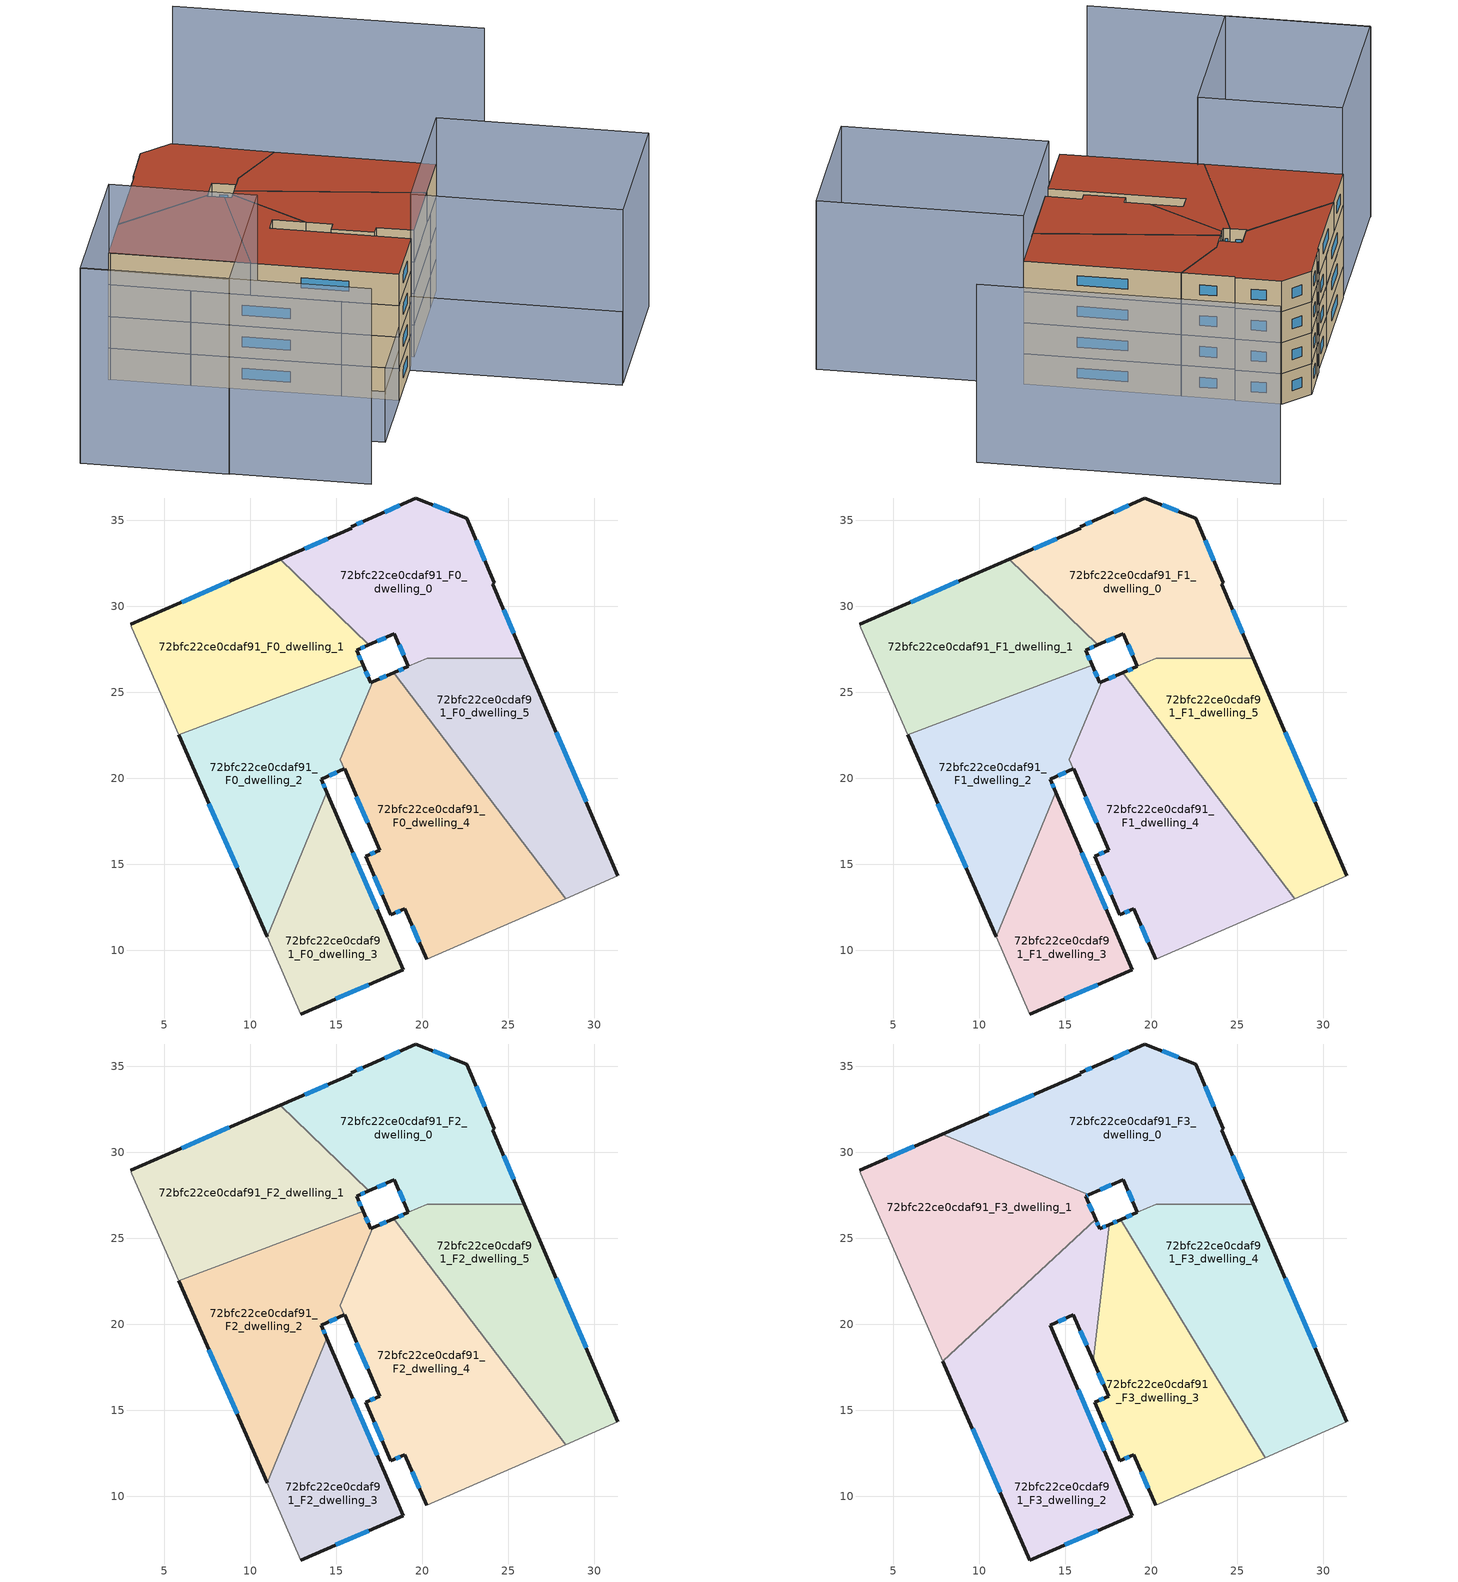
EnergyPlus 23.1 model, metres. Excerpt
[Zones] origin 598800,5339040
72bfc22ce0cdaf91_F0_dwelling_0
 floor ground (EU_floor_Construction): 22.58,35.12 24.17,31.37 24.09,31.28 25.94,26.99 20.28,26.99 19.19,26.51 18.36,28.41 16.88,27.76 11.74,32.74 15.9,34.54 15.85,34.64 16.86,35.07 19.62,36.3 z0
 wall outside (EU_wall_Construction): 16.88,27.76 18.36,28.41 19.19,26.51 / 25.94,26.99 24.09,31.28 24.17,31.37 22.58,35.12 19.62,36.3 16.86,35.07 15.85,34.64 15.9,34.54 11.74,32.74 z0:3
 wall to 72bfc22ce0cdaf91_F0_dwelling_1 (EU_wall_Construction): 11.74,32.74 16.88,27.76 z0:3
 wall to 72bfc22ce0cdaf91_F0_dwelling_5 (EU_wall_Construction): 20.29,26.99 25.94,26.99 / 19.19,26.51 20.28,26.99 z0:3
 window (EU_Window_Construction): 17.38,27.98 17.86,28.19 / 14.48,33.93 13.16,33.36 / 16.52,34.92 16.2,34.78 / 18.68,35.88 17.8,35.49 / 21.57,35.52 20.63,35.9 / 23.63,32.65 23.12,33.85 / 25.31,28.45 24.72,29.82 / 18.64,27.76 18.91,27.16 z1.02:1.98
72bfc22ce0cdaf91_F0_dwelling_1
 floor ground (EU_floor_Construction): 16.88,27.76 16.17,27.46 16.56,26.56 5.83,22.53 3.11,28.76 3.03,28.97 11.74,32.74 z0
 wall outside (EU_wall_Construction): 11.74,32.74 3.03,28.97 / 16.56,26.56 16.17,27.46 16.88,27.76 z0:3
 wall to 72bfc22ce0cdaf91_F0_dwelling_2 (EU_wall_Construction): 5.83,22.53 16.56,26.56 z0:3
 wall adiabatic (EU_wall_Construction): 3.03,28.97 3.11,28.76 5.83,22.53 z0:3
 window (EU_Window_Construction): 8.78,31.46 5.99,30.26 / 16.41,27.56 16.64,27.66 / 16.43,26.87 16.3,27.15 z1.02:1.98
72bfc22ce0cdaf91_F0_dwelling_2
 floor ground (EU_floor_Construction): 16.56,26.56 16.99,25.56 17.11,25.61 15.24,21.09 15.47,20.55 14.11,19.95 14.44,19.18 10.97,10.8 5.83,22.53 z0
 wall outside (EU_wall_Construction): 17.11,25.61 16.99,25.56 16.56,26.56 / 14.44,19.18 14.11,19.95 15.47,20.55 / 5.83,22.53 10.97,10.8 z0:3
 wall to 72bfc22ce0cdaf91_F0_dwelling_3 (EU_wall_Construction): 10.97,10.8 14.44,19.18 z0:3
 wall to 72bfc22ce0cdaf91_F0_dwelling_4 (EU_wall_Construction): 15.24,21.1 17.11,25.61 / 15.47,20.55 15.24,21.09 z0:3
 window (EU_Window_Construction): 14.57,20.16 15.01,20.35 / 14.33,19.45 14.22,19.69 / 7.58,18.54 9.22,14.79 / 16.85,25.9 16.71,26.22 z1.02:1.98
72bfc22ce0cdaf91_F0_dwelling_3
 floor ground (EU_floor_Construction): 14.44,19.18 18.89,8.88 12.94,6.3 10.97,10.8 z0
 wall outside (EU_wall_Construction): 12.94,6.3 18.89,8.88 14.44,19.18 z0:3
 wall adiabatic (EU_wall_Construction): 10.97,10.8 12.94,6.3 z0:3
 window (EU_Window_Construction): 17.38,12.39 15.96,15.68 / 14.96,7.17 16.87,8 z1.02:1.98
72bfc22ce0cdaf91_F0_dwelling_4
 floor ground (EU_floor_Construction): 18.32,26.14 28.33,13 20.25,9.47 18.98,12.43 18.17,12.08 16.7,15.46 17.51,15.81 15.24,21.1 17.11,25.61 z0
 wall outside (EU_wall_Construction): 18.32,26.14 17.11,25.61 / 15.47,20.55 17.51,15.81 16.7,15.46 18.17,12.08 18.98,12.43 20.25,9.47 z0:3
 wall to 72bfc22ce0cdaf91_F0_dwelling_5 (EU_wall_Construction): 28.33,13 18.32,26.14 z0:3
 wall adiabatic (EU_wall_Construction): 20.25,9.47 28.33,13 z0:3
 window (EU_Window_Construction): 17.24,15.69 16.98,15.58 / 17.91,25.96 17.52,25.79 / 19.41,11.42 19.82,10.48 / 18.44,12.2 18.71,12.31 / 17.2,14.31 17.67,13.23 / 16.17,18.94 16.82,17.43 z1.02:1.98
72bfc22ce0cdaf91_F0_dwelling_5
 floor ground (EU_floor_Construction): 25.94,26.99 31.38,14.33 28.33,13 18.32,26.14 20.29,26.99 z0
 wall outside (EU_wall_Construction): 31.38,14.33 25.94,26.99 / 19.18,26.51 18.32,26.14 z0:3
 wall adiabatic (EU_wall_Construction): 28.33,13 31.38,14.33 z0:3
 window (EU_Window_Construction): 29.52,18.64 27.79,22.68 / 18.89,26.38 18.62,26.27 z1.02:1.98
72bfc22ce0cdaf91_F1_dwelling_0
 floor to 72bfc22ce0cdaf91_F0_dwelling_0 (EU_floor_Construction): 22.58,35.12 24.17,31.37 24.09,31.28 25.94,26.99 20.28,26.99 19.19,26.51 18.36,28.41 16.88,27.76 11.74,32.74 15.9,34.54 15.85,34.64 16.86,35.07 19.62,36.3 z3
 wall outside (EU_wall_Construction): 16.88,27.76 18.36,28.41 19.19,26.51 / 25.94,26.99 24.09,31.28 24.17,31.37 22.58,35.12 19.62,36.3 16.86,35.07 15.85,34.64 15.9,34.54 11.74,32.74 z3:6
 wall to 72bfc22ce0cdaf91_F1_dwelling_1 (EU_wall_Construction): 11.74,32.74 16.88,27.76 z3:6
 wall to 72bfc22ce0cdaf91_F1_dwelling_5 (EU_wall_Construction): 20.29,26.99 25.94,26.99 / 19.19,26.51 20.28,26.99 z3:6
 window (EU_Window_Construction): 17.38,27.98 17.86,28.19 / 14.48,33.93 13.16,33.36 / 16.52,34.92 16.2,34.78 / 18.68,35.88 17.8,35.49 / 21.57,35.52 20.63,35.9 / 23.63,32.65 23.12,33.85 / 25.31,28.45 24.72,29.82 / 18.64,27.76 18.91,27.16 z4.02:4.98
72bfc22ce0cdaf91_F1_dwelling_1
 floor to 72bfc22ce0cdaf91_F0_dwelling_1 (EU_floor_Construction): 16.88,27.76 16.17,27.46 16.56,26.56 5.83,22.53 3.11,28.76 3.03,28.97 11.74,32.74 z3
 wall outside (EU_wall_Construction): 11.74,32.74 3.03,28.97 / 16.56,26.56 16.17,27.46 16.88,27.76 z3:6
 wall to 72bfc22ce0cdaf91_F1_dwelling_2 (EU_wall_Construction): 5.83,22.53 16.56,26.56 z3:6
 wall adiabatic (EU_wall_Construction): 3.03,28.97 3.11,28.76 5.83,22.53 z3:6
 window (EU_Window_Construction): 8.78,31.46 5.99,30.26 / 16.41,27.56 16.64,27.66 / 16.43,26.87 16.3,27.15 z4.02:4.98
72bfc22ce0cdaf91_F1_dwelling_2
 floor to 72bfc22ce0cdaf91_F0_dwelling_2 (EU_floor_Construction): 16.56,26.56 16.99,25.56 17.11,25.61 15.24,21.09 15.47,20.55 14.11,19.95 14.44,19.18 10.97,10.8 5.83,22.53 z3
 wall outside (EU_wall_Construction): 17.11,25.61 16.99,25.56 16.56,26.56 / 14.44,19.18 14.11,19.95 15.47,20.55 / 5.83,22.53 10.97,10.8 z3:6
 wall to 72bfc22ce0cdaf91_F1_dwelling_3 (EU_wall_Construction): 10.97,10.8 14.44,19.18 z3:6
 wall to 72bfc22ce0cdaf91_F1_dwelling_4 (EU_wall_Construction): 15.24,21.1 17.11,25.61 / 15.47,20.55 15.24,21.09 z3:6
 window (EU_Window_Construction): 14.57,20.16 15.01,20.35 / 14.33,19.45 14.22,19.69 / 7.58,18.54 9.22,14.79 / 16.85,25.9 16.71,26.22 z4.02:4.98
72bfc22ce0cdaf91_F1_dwelling_3
 floor to 72bfc22ce0cdaf91_F0_dwelling_3 (EU_floor_Construction): 14.44,19.18 18.89,8.88 12.94,6.3 10.97,10.8 z3
 wall outside (EU_wall_Construction): 12.94,6.3 18.89,8.88 14.44,19.18 z3:6
 wall adiabatic (EU_wall_Construction): 10.97,10.8 12.94,6.3 z3:6
 window (EU_Window_Construction): 17.38,12.39 15.96,15.68 / 14.96,7.17 16.87,8 z4.02:4.98
72bfc22ce0cdaf91_F1_dwelling_4
 floor to 72bfc22ce0cdaf91_F0_dwelling_4 (EU_floor_Construction): 18.32,26.14 28.33,13 20.25,9.47 18.98,12.43 18.17,12.08 16.7,15.46 17.51,15.81 15.24,21.1 17.11,25.61 z3
 wall outside (EU_wall_Construction): 18.32,26.14 17.11,25.61 / 15.47,20.55 17.51,15.81 16.7,15.46 18.17,12.08 18.98,12.43 20.25,9.47 z3:6
 wall to 72bfc22ce0cdaf91_F1_dwelling_5 (EU_wall_Construction): 28.33,13 18.32,26.14 z3:6
 wall adiabatic (EU_wall_Construction): 20.25,9.47 28.33,13 z3:6
 window (EU_Window_Construction): 17.24,15.69 16.98,15.58 / 17.91,25.96 17.52,25.79 / 19.41,11.42 19.82,10.48 / 18.44,12.2 18.71,12.31 / 17.2,14.31 17.67,13.23 / 16.17,18.94 16.82,17.43 z4.02:4.98
72bfc22ce0cdaf91_F1_dwelling_5
 floor to 72bfc22ce0cdaf91_F0_dwelling_5 (EU_floor_Construction): 25.94,26.99 31.38,14.33 28.33,13 18.32,26.14 20.29,26.99 z3
 wall outside (EU_wall_Construction): 31.38,14.33 25.94,26.99 / 19.18,26.51 18.32,26.14 z3:6
 wall adiabatic (EU_wall_Construction): 28.33,13 31.38,14.33 z3:6
 window (EU_Window_Construction): 29.52,18.64 27.79,22.68 / 18.89,26.38 18.62,26.27 z4.02:4.98
72bfc22ce0cdaf91_F2_dwelling_0
 floor to 72bfc22ce0cdaf91_F1_dwelling_0 (EU_floor_Construction): 22.58,35.12 24.17,31.37 24.09,31.28 25.94,26.99 20.28,26.99 19.19,26.51 18.36,28.41 16.88,27.76 11.74,32.74 15.9,34.54 15.85,34.64 16.86,35.07 19.62,36.3 z6
 wall outside (EU_wall_Construction): 16.88,27.76 18.36,28.41 19.19,26.51 / 25.94,26.99 24.09,31.28 24.17,31.37 22.58,35.12 19.62,36.3 16.86,35.07 15.85,34.64 15.9,34.54 11.74,32.74 z6:9
 wall to 72bfc22ce0cdaf91_F2_dwelling_1 (EU_wall_Construction): 11.74,32.74 16.88,27.76 z6:9
 wall to 72bfc22ce0cdaf91_F2_dwelling_5 (EU_wall_Construction): 20.29,26.99 25.94,26.99 / 19.19,26.51 20.28,26.99 z6:9
 window (EU_Window_Construction): 17.38,27.98 17.86,28.19 / 14.48,33.93 13.16,33.36 / 16.52,34.92 16.2,34.78 / 18.68,35.88 17.8,35.49 / 21.57,35.52 20.63,35.9 / 23.63,32.65 23.12,33.85 / 25.31,28.45 24.72,29.82 / 18.64,27.76 18.91,27.16 z7.02:7.98
72bfc22ce0cdaf91_F2_dwelling_1
 floor to 72bfc22ce0cdaf91_F1_dwelling_1 (EU_floor_Construction): 16.88,27.76 16.17,27.46 16.56,26.56 5.83,22.53 3.11,28.76 3.03,28.97 11.74,32.74 z6
 wall outside (EU_wall_Construction): 11.74,32.74 3.03,28.97 / 16.56,26.56 16.17,27.46 16.88,27.76 z6:9
 wall to 72bfc22ce0cdaf91_F2_dwelling_2 (EU_wall_Construction): 5.83,22.53 16.56,26.56 z6:9
 wall adiabatic (EU_wall_Construction): 3.03,28.97 3.11,28.76 5.83,22.53 z6:9
 window (EU_Window_Construction): 8.78,31.46 5.99,30.26 / 16.41,27.56 16.64,27.66 / 16.43,26.87 16.3,27.15 z7.02:7.98
72bfc22ce0cdaf91_F2_dwelling_2
 floor to 72bfc22ce0cdaf91_F1_dwelling_2 (EU_floor_Construction): 16.56,26.56 16.99,25.56 17.11,25.61 15.24,21.09 15.47,20.55 14.11,19.95 14.44,19.18 10.97,10.8 5.83,22.53 z6
 wall outside (EU_wall_Construction): 17.11,25.61 16.99,25.56 16.56,26.56 / 14.44,19.18 14.11,19.95 15.47,20.55 / 5.83,22.53 10.97,10.8 z6:9
 wall to 72bfc22ce0cdaf91_F2_dwelling_3 (EU_wall_Construction): 10.97,10.8 14.44,19.18 z6:9
 wall to 72bfc22ce0cdaf91_F2_dwelling_4 (EU_wall_Construction): 15.24,21.1 17.11,25.61 / 15.47,20.55 15.24,21.09 z6:9
 window (EU_Window_Construction): 14.57,20.16 15.01,20.35 / 14.33,19.45 14.22,19.69 / 7.58,18.54 9.22,14.79 / 16.85,25.9 16.71,26.22 z7.02:7.98
72bfc22ce0cdaf91_F2_dwelling_3
 floor to 72bfc22ce0cdaf91_F1_dwelling_3 (EU_floor_Construction): 14.44,19.18 18.89,8.88 12.94,6.3 10.97,10.8 z6
 wall outside (EU_wall_Construction): 12.94,6.3 18.89,8.88 14.44,19.18 z6:9
 wall adiabatic (EU_wall_Construction): 10.97,10.8 12.94,6.3 z6:9
 window (EU_Window_Construction): 17.38,12.39 15.96,15.68 / 14.96,7.17 16.87,8 z7.02:7.98
72bfc22ce0cdaf91_F2_dwelling_4
 floor to 72bfc22ce0cdaf91_F1_dwelling_4 (EU_floor_Construction): 18.32,26.14 28.33,13 20.25,9.47 18.98,12.43 18.17,12.08 16.7,15.46 17.51,15.81 15.24,21.1 17.11,25.61 z6
 wall outside (EU_wall_Construction): 18.32,26.14 17.11,25.61 / 15.47,20.55 17.51,15.81 16.7,15.46 18.17,12.08 18.98,12.43 20.25,9.47 z6:9
 wall to 72bfc22ce0cdaf91_F2_dwelling_5 (EU_wall_Construction): 28.33,13 18.32,26.14 z6:9
 wall adiabatic (EU_wall_Construction): 20.25,9.47 28.33,13 z6:9
 window (EU_Window_Construction): 17.24,15.69 16.98,15.58 / 17.91,25.96 17.52,25.79 / 19.41,11.42 19.82,10.48 / 18.44,12.2 18.71,12.31 / 17.2,14.31 17.67,13.23 / 16.17,18.94 16.82,17.43 z7.02:7.98
72bfc22ce0cdaf91_F2_dwelling_5
 floor to 72bfc22ce0cdaf91_F1_dwelling_5 (EU_floor_Construction): 25.94,26.99 31.38,14.33 28.33,13 18.32,26.14 20.29,26.99 z6
 wall outside (EU_wall_Construction): 31.38,14.33 25.94,26.99 / 19.18,26.51 18.32,26.14 z6:9
 wall adiabatic (EU_wall_Construction): 28.33,13 31.38,14.33 z6:9
 window (EU_Window_Construction): 29.52,18.64 27.79,22.68 / 18.89,26.38 18.62,26.27 z7.02:7.98
72bfc22ce0cdaf91_F3_dwelling_0
 floor to 72bfc22ce0cdaf91_F2_dwelling_0 (EU_floor_Construction): 22.58,35.12 24.17,31.37 24.09,31.28 25.94,26.99 20.28,26.99 19.19,26.51 18.36,28.41 16.88,27.76 11.75,32.74 15.9,34.54 15.85,34.64 16.86,35.07 19.62,36.3 z9
 floor to 72bfc22ce0cdaf91_F2_dwelling_1 (EU_floor_Construction): 16.88,27.76 16.35,27.54 7.84,31.05 11.75,32.74 z9
 wall outside (EU_wall_Construction): 16.35,27.54 18.36,28.41 19.19,26.51 / 25.94,26.99 24.09,31.28 24.17,31.37 22.58,35.12 19.62,36.3 16.86,35.07 15.85,34.64 15.9,34.54 7.84,31.05 z9:12
 wall to 72bfc22ce0cdaf91_F3_dwelling_1 (EU_wall_Construction): 7.84,31.05 16.35,27.54 z9:12
 wall to 72bfc22ce0cdaf91_F3_dwelling_4 (EU_wall_Construction): 20.29,26.99 25.94,26.99 / 19.19,26.51 20.28,26.99 z9:12
 window (EU_Window_Construction): 17.03,27.83 17.68,28.11 / 13.15,33.35 10.58,32.24 / 16.52,34.92 16.2,34.78 / 18.68,35.88 17.8,35.49 / 21.57,35.52 20.63,35.9 / 23.63,32.65 23.12,33.85 / 25.31,28.45 24.72,29.82 / 18.64,27.76 18.91,27.16 z10.02:10.98
 roof outside (EU_roof_Construction): 25.94,26.99 24.09,31.28 24.17,31.37 22.58,35.12 19.62,36.3 16.86,35.07 15.85,34.64 15.9,34.54 7.84,31.05 16.35,27.54 18.36,28.41 19.19,26.51 20.28,26.99 z12
72bfc22ce0cdaf91_F3_dwelling_1
 floor to 72bfc22ce0cdaf91_F2_dwelling_1 (EU_floor_Construction): 16.35,27.54 16.17,27.46 16.56,26.56 5.83,22.53 3.11,28.76 3.03,28.97 7.84,31.05 z9
 floor to 72bfc22ce0cdaf91_F2_dwelling_2 (EU_floor_Construction): 16.56,26.56 16.75,26.12 7.88,17.86 5.83,22.53 z9
 wall outside (EU_wall_Construction): 7.84,31.05 3.03,28.97 / 16.75,26.12 16.17,27.46 16.35,27.54 z9:12
 wall to 72bfc22ce0cdaf91_F3_dwelling_2 (EU_wall_Construction): 7.88,17.86 16.75,26.12 z9:12
 wall adiabatic (EU_wall_Construction): 3.03,28.97 3.11,28.76 7.88,17.86 z9:12
 window (EU_Window_Construction): 6.2,30.35 4.67,29.68 / 16.23,27.49 16.29,27.51 / 16.55,26.58 16.37,27 z10.02:10.98
 roof outside (EU_roof_Construction): 16.75,26.12 16.17,27.46 16.35,27.54 7.84,31.05 3.03,28.97 3.11,28.76 7.88,17.86 z12
72bfc22ce0cdaf91_F3_dwelling_2
 floor to 72bfc22ce0cdaf91_F2_dwelling_2 (EU_floor_Construction): 16.75,26.12 16.99,25.56 17.11,25.61 15.24,21.09 15.47,20.55 14.11,19.95 14.44,19.18 10.97,10.8 7.88,17.86 z9
 floor to 72bfc22ce0cdaf91_F2_dwelling_3 (EU_floor_Construction): 14.44,19.18 18.89,8.88 12.94,6.3 10.97,10.8 z9
 floor to 72bfc22ce0cdaf91_F2_dwelling_4 (EU_floor_Construction): 17.54,25.8 16.62,17.89 15.24,21.1 17.11,25.61 z9
 wall outside (EU_wall_Construction): 7.88,17.86 12.94,6.3 18.89,8.88 14.11,19.95 15.47,20.55 16.62,17.88 / 17.54,25.8 16.99,25.56 16.75,26.12 z9:12
 wall to 72bfc22ce0cdaf91_F3_dwelling_3 (EU_wall_Construction): 16.62,17.88 17.54,25.8 z9:12
 window (EU_Window_Construction): 9.6,13.92 11.22,10.23 / 16.91,25.75 16.83,25.93 / 17.35,25.72 17.18,25.64 / 15.86,19.64 16.23,18.79 / 14.57,20.16 15.01,20.35 / 17.27,12.65 15.74,16.19 / 14.96,7.17 16.87,8 z10.02:10.98
 roof outside (EU_roof_Construction): 18.89,8.88 14.11,19.95 15.47,20.55 16.62,17.88 17.54,25.8 16.99,25.56 16.75,26.12 7.88,17.86 12.94,6.3 z12
72bfc22ce0cdaf91_F3_dwelling_3
 floor to 72bfc22ce0cdaf91_F2_dwelling_4 (EU_floor_Construction): 18.22,26.09 26.61,12.25 20.25,9.47 18.98,12.43 18.17,12.08 16.7,15.46 17.51,15.81 16.62,17.89 17.54,25.8 z9
 wall outside (EU_wall_Construction): 16.62,17.88 17.51,15.81 16.7,15.46 18.17,12.08 18.98,12.43 20.25,9.47 / 18.22,26.09 17.54,25.8 z9:12
 wall to 72bfc22ce0cdaf91_F3_dwelling_4 (EU_wall_Construction): 26.61,12.25 18.22,26.09 z9:12
 wall adiabatic (EU_wall_Construction): 20.25,9.47 26.61,12.25 z9:12
 window (EU_Window_Construction): 18.44,12.2 18.71,12.31 / 17.2,14.31 17.67,13.23 / 17.24,15.69 16.98,15.58 / 16.92,17.18 17.21,16.52 / 17.99,25.99 17.77,25.9 / 19.41,11.42 19.82,10.48 z10.02:10.98
 roof outside (EU_roof_Construction): 26.61,12.25 18.22,26.09 17.54,25.8 16.62,17.88 17.51,15.81 16.7,15.46 18.17,12.08 18.98,12.43 20.25,9.47 z12
72bfc22ce0cdaf91_F3_dwelling_4
 floor to 72bfc22ce0cdaf91_F2_dwelling_5 (EU_floor_Construction): 25.94,26.99 31.38,14.33 28.33,13 18.32,26.14 20.29,26.99 z9
 floor to 72bfc22ce0cdaf91_F2_dwelling_4 (EU_floor_Construction): 18.32,26.14 28.33,13 26.61,12.25 18.22,26.09 z9
 wall outside (EU_wall_Construction): 31.38,14.33 25.94,26.99 / 19.18,26.51 18.22,26.09 z9:12
 wall adiabatic (EU_wall_Construction): 26.61,12.25 31.38,14.33 z9:12
 window (EU_Window_Construction): 29.52,18.64 27.79,22.68 / 18.85,26.37 18.55,26.24 z10.02:10.98
 roof outside (EU_roof_Construction): 31.38,14.33 25.94,26.99 20.29,26.99 18.22,26.09 26.61,12.25 z12
shading: 5.91,3.24 18.04,8.54 / 18.04,8.54 25.28,-8.04 z0:7; 18.52,8.71 31.38,14.33 / 31.38,14.33 38.6,-2.23 / 38.6,-2.23 25.75,-7.84 / 25.75,-7.84 18.52,8.71 z0:16.4; -10.95,22.88 -1.07,0.21 / -11,22.81 3.06,28.94 / 3.06,28.94 8.11,17.35 / 8.11,17.35 -5.95,11.23 / -5.95,11.23 -11,22.81 z0:18.5; 5.92,3.23 2.28,11.57 / 2.28,11.57 9.3,14.63 / 9.3,14.63 12.94,6.3 / 12.94,6.3 5.92,3.23 z0:4.8; 45.73,18.66 35.12,42.93 z0:17.3
[Building]
EU S2 Campaign: North Axis=0; Terrain=City; Solar Distribution=FullExterior
[Site:Location]
Vienna: Latitude=48; Longitude=16.5; Time Zone=1; Elevation=183
[SizingPeriod:WeatherFileDays]
AnnualSizingPeriod: Begin Month=1; Begin Day of Month=1; End Month=12; End Day of Month=31; Day of Week for Start Day=Monday; Use Weather File Daylight Saving Period=No; Use Weather File Rain and Snow Indicators=No
[MATERIAL]
EU_InternalMass_Material: Roughness=MediumRough; Thickness=0.1; Conductivity=1; Density=1800; Specific Heat=900; Thermal Absorptance=0.9; Solar Absorptance=0.7; Visible Absorptance=0.7
[MATERIAL:NOMASS] Roughness=MediumRough; Thermal Absorptance=0.9; Solar Absorptance=0.7; Visible Absorptance=0.7
Name | Thermal Resistance
EU_wall_NoMass | 0.942466
EU_roof_NoMass | 0.551687
EU_floor_NoMass | 0.66527
[WINDOWMATERIAL:SIMPLEGLAZINGSYSTEM]
EU_Window_SimpleGlazing: UFactor=2.03367; Solar Heat Gain Coefficient=0.65; Visible Transmittance=0.65
[CONSTRUCTION]
EU_wall_Construction: EU_wall_NoMass
EU_roof_Construction: EU_roof_NoMass
EU_floor_Construction: EU_floor_NoMass
EU_Window_Construction: EU_Window_SimpleGlazing
EU_InternalMass_Construction: EU_InternalMass_Material
[ZONE] Type=1; Multiplier=1; Ceiling Height=autocalculate; Floor Area=autocalculate; Part of Total Floor Area=Yes
Name | Volume
72bfc22ce0cdaf91_F0_dwelling_0; 72bfc22ce0cdaf91_F1_dwelling_0; 72bfc22ce0cdaf91_F2_dwelling_0 | 240.297
72bfc22ce0cdaf91_F3_dwelling_0 | 288.177
72bfc22ce0cdaf91_F0_dwelling_1; 72bfc22ce0cdaf91_F1_dwelling_1; 72bfc22ce0cdaf91_F2_dwelling_1 | 239.369
72bfc22ce0cdaf91_F3_dwelling_1 | 287.242
72bfc22ce0cdaf91_F0_dwelling_2; 72bfc22ce0cdaf91_F1_dwelling_2; 72bfc22ce0cdaf91_F2_dwelling_2 | 239.93
72bfc22ce0cdaf91_F3_dwelling_2 | 325.041
72bfc22ce0cdaf91_F0_dwelling_3; 72bfc22ce0cdaf91_F1_dwelling_3; 72bfc22ce0cdaf91_F2_dwelling_3 | 157.578
72bfc22ce0cdaf91_F3_dwelling_3 | 249.458
72bfc22ce0cdaf91_F0_dwelling_4; 72bfc22ce0cdaf91_F1_dwelling_4; 72bfc22ce0cdaf91_F2_dwelling_4 | 320.573
72bfc22ce0cdaf91_F3_dwelling_4 | 286.332
72bfc22ce0cdaf91_F0_dwelling_5; 72bfc22ce0cdaf91_F1_dwelling_5; 72bfc22ce0cdaf91_F2_dwelling_5 | 238.434
[INTERNALMASS] Construction=EU_InternalMass_Construction
Name | Zone or ZoneList | Surface Area
72bfc22ce0cdaf91_F0_dwelling_0_EU_InternalMass | 72bfc22ce0cdaf91_F0_dwelling_0 | 80.0988
72bfc22ce0cdaf91_F0_dwelling_1_EU_InternalMass | 72bfc22ce0cdaf91_F0_dwelling_1 | 79.7896
72bfc22ce0cdaf91_F0_dwelling_2_EU_InternalMass | 72bfc22ce0cdaf91_F0_dwelling_2 | 79.9769
72bfc22ce0cdaf91_F0_dwelling_3_EU_InternalMass | 72bfc22ce0cdaf91_F0_dwelling_3 | 52.5262
72bfc22ce0cdaf91_F0_dwelling_4_EU_InternalMass | 72bfc22ce0cdaf91_F0_dwelling_4 | 106.87
72bfc22ce0cdaf91_F0_dwelling_5_EU_InternalMass | 72bfc22ce0cdaf91_F0_dwelling_5 | 79.4778
72bfc22ce0cdaf91_F1_dwelling_0_EU_InternalMass | 72bfc22ce0cdaf91_F1_dwelling_0 | 80.0988
72bfc22ce0cdaf91_F1_dwelling_1_EU_InternalMass | 72bfc22ce0cdaf91_F1_dwelling_1 | 79.7896
72bfc22ce0cdaf91_F1_dwelling_2_EU_InternalMass | 72bfc22ce0cdaf91_F1_dwelling_2 | 79.9769
72bfc22ce0cdaf91_F1_dwelling_3_EU_InternalMass | 72bfc22ce0cdaf91_F1_dwelling_3 | 52.5262
72bfc22ce0cdaf91_F1_dwelling_4_EU_InternalMass | 72bfc22ce0cdaf91_F1_dwelling_4 | 106.87
72bfc22ce0cdaf91_F1_dwelling_5_EU_InternalMass | 72bfc22ce0cdaf91_F1_dwelling_5 | 79.4778
72bfc22ce0cdaf91_F2_dwelling_0_EU_InternalMass | 72bfc22ce0cdaf91_F2_dwelling_0 | 80.0988
72bfc22ce0cdaf91_F2_dwelling_1_EU_InternalMass | 72bfc22ce0cdaf91_F2_dwelling_1 | 79.7896
72bfc22ce0cdaf91_F2_dwelling_2_EU_InternalMass | 72bfc22ce0cdaf91_F2_dwelling_2 | 79.9769
72bfc22ce0cdaf91_F2_dwelling_3_EU_InternalMass | 72bfc22ce0cdaf91_F2_dwelling_3 | 52.5262
72bfc22ce0cdaf91_F2_dwelling_4_EU_InternalMass | 72bfc22ce0cdaf91_F2_dwelling_4 | 106.87
72bfc22ce0cdaf91_F2_dwelling_5_EU_InternalMass | 72bfc22ce0cdaf91_F2_dwelling_5 | 79.4778
72bfc22ce0cdaf91_F3_dwelling_0_EU_InternalMass | 72bfc22ce0cdaf91_F3_dwelling_0 | 96.0586
72bfc22ce0cdaf91_F3_dwelling_1_EU_InternalMass | 72bfc22ce0cdaf91_F3_dwelling_1 | 95.7474
72bfc22ce0cdaf91_F3_dwelling_2_EU_InternalMass | 72bfc22ce0cdaf91_F3_dwelling_2 | 108.348
72bfc22ce0cdaf91_F3_dwelling_3_EU_InternalMass | 72bfc22ce0cdaf91_F3_dwelling_3 | 83.1525
72bfc22ce0cdaf91_F3_dwelling_4_EU_InternalMass | 72bfc22ce0cdaf91_F3_dwelling_4 | 95.4437
[OTHEREQUIPMENT] Fuel Type=Electricity; Design Level Calculation Method=Watts/Area; Power per Zone Floor Area=1; Fraction Latent=0; Fraction Radiant=0; Fraction Lost=0; Carbon Dioxide Generation Rate=0; EndUse Subcategory=EU_Step8_InternalGains
Name | Zone or ZoneList or Space or SpaceList | Schedule
EU_Step8_InternalGain_72bfc22ce0cdaf91_F0_dwelling_0_f000 | 72bfc22ce0cdaf91_F0_dwelling_0 | EU_Step8_GainSchedule_72bfc22ce0cdaf91_F0_dwelling_0_f000
EU_Step8_InternalGain_72bfc22ce0cdaf91_F0_dwelling_1_f000 | 72bfc22ce0cdaf91_F0_dwelling_1 | EU_Step8_GainSchedule_72bfc22ce0cdaf91_F0_dwelling_1_f000
EU_Step8_InternalGain_72bfc22ce0cdaf91_F0_dwelling_2_f000 | 72bfc22ce0cdaf91_F0_dwelling_2 | EU_Step8_GainSchedule_72bfc22ce0cdaf91_F0_dwelling_2_f000
EU_Step8_InternalGain_72bfc22ce0cdaf91_F0_dwelling_3_f000 | 72bfc22ce0cdaf91_F0_dwelling_3 | EU_Step8_GainSchedule_72bfc22ce0cdaf91_F0_dwelling_3_f000
EU_Step8_InternalGain_72bfc22ce0cdaf91_F0_dwelling_4_f000 | 72bfc22ce0cdaf91_F0_dwelling_4 | EU_Step8_GainSchedule_72bfc22ce0cdaf91_F0_dwelling_4_f000
EU_Step8_InternalGain_72bfc22ce0cdaf91_F0_dwelling_5_f000 | 72bfc22ce0cdaf91_F0_dwelling_5 | EU_Step8_GainSchedule_72bfc22ce0cdaf91_F0_dwelling_5_f000
EU_Step8_InternalGain_72bfc22ce0cdaf91_F1_dwelling_0_f000 | 72bfc22ce0cdaf91_F1_dwelling_0 | EU_Step8_GainSchedule_72bfc22ce0cdaf91_F1_dwelling_0_f000
EU_Step8_InternalGain_72bfc22ce0cdaf91_F1_dwelling_1_f000 | 72bfc22ce0cdaf91_F1_dwelling_1 | EU_Step8_GainSchedule_72bfc22ce0cdaf91_F1_dwelling_1_f000
EU_Step8_InternalGain_72bfc22ce0cdaf91_F1_dwelling_2_f000 | 72bfc22ce0cdaf91_F1_dwelling_2 | EU_Step8_GainSchedule_72bfc22ce0cdaf91_F1_dwelling_2_f000
EU_Step8_InternalGain_72bfc22ce0cdaf91_F1_dwelling_3_f000 | 72bfc22ce0cdaf91_F1_dwelling_3 | EU_Step8_GainSchedule_72bfc22ce0cdaf91_F1_dwelling_3_f000
EU_Step8_InternalGain_72bfc22ce0cdaf91_F1_dwelling_4_f000 | 72bfc22ce0cdaf91_F1_dwelling_4 | EU_Step8_GainSchedule_72bfc22ce0cdaf91_F1_dwelling_4_f000
EU_Step8_InternalGain_72bfc22ce0cdaf91_F1_dwelling_5_f000 | 72bfc22ce0cdaf91_F1_dwelling_5 | EU_Step8_GainSchedule_72bfc22ce0cdaf91_F1_dwelling_5_f000
EU_Step8_InternalGain_72bfc22ce0cdaf91_F2_dwelling_0_f000 | 72bfc22ce0cdaf91_F2_dwelling_0 | EU_Step8_GainSchedule_72bfc22ce0cdaf91_F2_dwelling_0_f000
EU_Step8_InternalGain_72bfc22ce0cdaf91_F2_dwelling_1_f000 | 72bfc22ce0cdaf91_F2_dwelling_1 | EU_Step8_GainSchedule_72bfc22ce0cdaf91_F2_dwelling_1_f000
EU_Step8_InternalGain_72bfc22ce0cdaf91_F2_dwelling_2_f000 | 72bfc22ce0cdaf91_F2_dwelling_2 | EU_Step8_GainSchedule_72bfc22ce0cdaf91_F2_dwelling_2_f000
EU_Step8_InternalGain_72bfc22ce0cdaf91_F2_dwelling_3_f000 | 72bfc22ce0cdaf91_F2_dwelling_3 | EU_Step8_GainSchedule_72bfc22ce0cdaf91_F2_dwelling_3_f000
EU_Step8_InternalGain_72bfc22ce0cdaf91_F2_dwelling_4_f000 | 72bfc22ce0cdaf91_F2_dwelling_4 | EU_Step8_GainSchedule_72bfc22ce0cdaf91_F2_dwelling_4_f000
EU_Step8_InternalGain_72bfc22ce0cdaf91_F2_dwelling_5_f000 | 72bfc22ce0cdaf91_F2_dwelling_5 | EU_Step8_GainSchedule_72bfc22ce0cdaf91_F2_dwelling_5_f000
EU_Step8_InternalGain_72bfc22ce0cdaf91_F3_dwelling_0_f000 | 72bfc22ce0cdaf91_F3_dwelling_0 | EU_Step8_GainSchedule_72bfc22ce0cdaf91_F3_dwelling_0_f000
EU_Step8_InternalGain_72bfc22ce0cdaf91_F3_dwelling_1_f000 | 72bfc22ce0cdaf91_F3_dwelling_1 | EU_Step8_GainSchedule_72bfc22ce0cdaf91_F3_dwelling_1_f000
EU_Step8_InternalGain_72bfc22ce0cdaf91_F3_dwelling_2_f000 | 72bfc22ce0cdaf91_F3_dwelling_2 | EU_Step8_GainSchedule_72bfc22ce0cdaf91_F3_dwelling_2_f000
EU_Step8_InternalGain_72bfc22ce0cdaf91_F3_dwelling_3_f000 | 72bfc22ce0cdaf91_F3_dwelling_3 | EU_Step8_GainSchedule_72bfc22ce0cdaf91_F3_dwelling_3_f000
EU_Step8_InternalGain_72bfc22ce0cdaf91_F3_dwelling_4_f000 | 72bfc22ce0cdaf91_F3_dwelling_4 | EU_Step8_GainSchedule_72bfc22ce0cdaf91_F3_dwelling_4_f000
[ZONEVENTILATION:DESIGNFLOWRATE] Schedule=EU_AlwaysOn; Design Flow Rate Calculation Method=AirChanges/Hour; Air Changes per Hour=0.530523; Ventilation Type=Natural; Fan Pressure Rise=0; Fan Total Efficiency=1; Constant Term Coefficient=1; Temperature Term Coefficient=0; Velocity Term Coefficient=0; Velocity Squared Term Coefficient=0; Minimum Indoor Temperature=-100; Maximum Indoor Temperature=100; Delta Temperature=-100; Minimum Outdoor Temperature=-100; Maximum Outdoor Temperature=100; Maximum Wind Speed=40
Name | Zone or ZoneList or Space or SpaceList
EU_ConstantAir_72bfc22ce0cdaf91_F0_dwelling_0 | 72bfc22ce0cdaf91_F0_dwelling_0
EU_ConstantAir_72bfc22ce0cdaf91_F0_dwelling_1 | 72bfc22ce0cdaf91_F0_dwelling_1
EU_ConstantAir_72bfc22ce0cdaf91_F0_dwelling_2 | 72bfc22ce0cdaf91_F0_dwelling_2
EU_ConstantAir_72bfc22ce0cdaf91_F0_dwelling_3 | 72bfc22ce0cdaf91_F0_dwelling_3
EU_ConstantAir_72bfc22ce0cdaf91_F0_dwelling_4 | 72bfc22ce0cdaf91_F0_dwelling_4
EU_ConstantAir_72bfc22ce0cdaf91_F0_dwelling_5 | 72bfc22ce0cdaf91_F0_dwelling_5
EU_ConstantAir_72bfc22ce0cdaf91_F1_dwelling_0 | 72bfc22ce0cdaf91_F1_dwelling_0
EU_ConstantAir_72bfc22ce0cdaf91_F1_dwelling_1 | 72bfc22ce0cdaf91_F1_dwelling_1
EU_ConstantAir_72bfc22ce0cdaf91_F1_dwelling_2 | 72bfc22ce0cdaf91_F1_dwelling_2
EU_ConstantAir_72bfc22ce0cdaf91_F1_dwelling_3 | 72bfc22ce0cdaf91_F1_dwelling_3
EU_ConstantAir_72bfc22ce0cdaf91_F1_dwelling_4 | 72bfc22ce0cdaf91_F1_dwelling_4
EU_ConstantAir_72bfc22ce0cdaf91_F1_dwelling_5 | 72bfc22ce0cdaf91_F1_dwelling_5
EU_ConstantAir_72bfc22ce0cdaf91_F2_dwelling_0 | 72bfc22ce0cdaf91_F2_dwelling_0
EU_ConstantAir_72bfc22ce0cdaf91_F2_dwelling_1 | 72bfc22ce0cdaf91_F2_dwelling_1
EU_ConstantAir_72bfc22ce0cdaf91_F2_dwelling_2 | 72bfc22ce0cdaf91_F2_dwelling_2
EU_ConstantAir_72bfc22ce0cdaf91_F2_dwelling_3 | 72bfc22ce0cdaf91_F2_dwelling_3
EU_ConstantAir_72bfc22ce0cdaf91_F2_dwelling_4 | 72bfc22ce0cdaf91_F2_dwelling_4
EU_ConstantAir_72bfc22ce0cdaf91_F2_dwelling_5 | 72bfc22ce0cdaf91_F2_dwelling_5
EU_ConstantAir_72bfc22ce0cdaf91_F3_dwelling_0 | 72bfc22ce0cdaf91_F3_dwelling_0
EU_ConstantAir_72bfc22ce0cdaf91_F3_dwelling_1 | 72bfc22ce0cdaf91_F3_dwelling_1
EU_ConstantAir_72bfc22ce0cdaf91_F3_dwelling_2 | 72bfc22ce0cdaf91_F3_dwelling_2
EU_ConstantAir_72bfc22ce0cdaf91_F3_dwelling_3 | 72bfc22ce0cdaf91_F3_dwelling_3
EU_ConstantAir_72bfc22ce0cdaf91_F3_dwelling_4 | 72bfc22ce0cdaf91_F3_dwelling_4
[HVACTEMPLATE:THERMOSTAT] Constant Heating Setpoint=20; Constant Cooling Setpoint=50
EU_HeatOnly_72bfc22ce0cdaf91_F0_dwelling_0; EU_HeatOnly_72bfc22ce0cdaf91_F0_dwelling_1; EU_HeatOnly_72bfc22ce0cdaf91_F0_dwelling_2; EU_HeatOnly_72bfc22ce0cdaf91_F0_dwelling_3; EU_HeatOnly_72bfc22ce0cdaf91_F0_dwelling_4; EU_HeatOnly_72bfc22ce0cdaf91_F0_dwelling_5; EU_HeatOnly_72bfc22ce0cdaf91_F1_dwelling_0; EU_HeatOnly_72bfc22ce0cdaf91_F1_dwelling_1; EU_HeatOnly_72bfc22ce0cdaf91_F1_dwelling_2; EU_HeatOnly_72bfc22ce0cdaf91_F1_dwelling_3; EU_HeatOnly_72bfc22ce0cdaf91_F1_dwelling_4; EU_HeatOnly_72bfc22ce0cdaf91_F1_dwelling_5; EU_HeatOnly_72bfc22ce0cdaf91_F2_dwelling_0; EU_HeatOnly_72bfc22ce0cdaf91_F2_dwelling_1; EU_HeatOnly_72bfc22ce0cdaf91_F2_dwelling_2; EU_HeatOnly_72bfc22ce0cdaf91_F2_dwelling_3; EU_HeatOnly_72bfc22ce0cdaf91_F2_dwelling_4; EU_HeatOnly_72bfc22ce0cdaf91_F2_dwelling_5; EU_HeatOnly_72bfc22ce0cdaf91_F3_dwelling_0; EU_HeatOnly_72bfc22ce0cdaf91_F3_dwelling_1; EU_HeatOnly_72bfc22ce0cdaf91_F3_dwelling_2; EU_HeatOnly_72bfc22ce0cdaf91_F3_dwelling_3; EU_HeatOnly_72bfc22ce0cdaf91_F3_dwelling_4
[HVACTEMPLATE:ZONE:IDEALLOADSAIRSYSTEM] System Availability Schedule=EU_AlwaysOn; Maximum Heating Supply Air Temperature=50; Minimum Cooling Supply Air Temperature=13; Maximum Heating Supply Air Humidity Ratio=0.0156; Minimum Cooling Supply Air Humidity Ratio=0.0077; Heating Limit=NoLimit; Cooling Limit=NoLimit; Heating Availability Schedule=EU_AlwaysOn; Cooling Availability Schedule=EU_CoolingOff; Dehumidification Control Type=ConstantSensibleHeatRatio; Cooling Sensible Heat Ratio=0.7; Dehumidification Setpoint=60; Humidification Control Type=None; Humidification Setpoint=30; Outdoor Air Method=None; Outdoor Air Flow Rate per Person=0.00944; Outdoor Air Flow Rate per Zone Floor Area=0; Outdoor Air Flow Rate per Zone=0; Demand Controlled Ventilation Type=None; Outdoor Air Economizer Type=NoEconomizer; Heat Recovery Type=None; Sensible Heat Recovery Effectiveness=0.7; Latent Heat Recovery Effectiveness=0.65
Name | Template Thermostat
72bfc22ce0cdaf91_F0_dwelling_0 | EU_HeatOnly_72bfc22ce0cdaf91_F0_dwelling_0
72bfc22ce0cdaf91_F0_dwelling_1 | EU_HeatOnly_72bfc22ce0cdaf91_F0_dwelling_1
72bfc22ce0cdaf91_F0_dwelling_2 | EU_HeatOnly_72bfc22ce0cdaf91_F0_dwelling_2
72bfc22ce0cdaf91_F0_dwelling_3 | EU_HeatOnly_72bfc22ce0cdaf91_F0_dwelling_3
72bfc22ce0cdaf91_F0_dwelling_4 | EU_HeatOnly_72bfc22ce0cdaf91_F0_dwelling_4
72bfc22ce0cdaf91_F0_dwelling_5 | EU_HeatOnly_72bfc22ce0cdaf91_F0_dwelling_5
72bfc22ce0cdaf91_F1_dwelling_0 | EU_HeatOnly_72bfc22ce0cdaf91_F1_dwelling_0
72bfc22ce0cdaf91_F1_dwelling_1 | EU_HeatOnly_72bfc22ce0cdaf91_F1_dwelling_1
72bfc22ce0cdaf91_F1_dwelling_2 | EU_HeatOnly_72bfc22ce0cdaf91_F1_dwelling_2
72bfc22ce0cdaf91_F1_dwelling_3 | EU_HeatOnly_72bfc22ce0cdaf91_F1_dwelling_3
72bfc22ce0cdaf91_F1_dwelling_4 | EU_HeatOnly_72bfc22ce0cdaf91_F1_dwelling_4
72bfc22ce0cdaf91_F1_dwelling_5 | EU_HeatOnly_72bfc22ce0cdaf91_F1_dwelling_5
72bfc22ce0cdaf91_F2_dwelling_0 | EU_HeatOnly_72bfc22ce0cdaf91_F2_dwelling_0
72bfc22ce0cdaf91_F2_dwelling_1 | EU_HeatOnly_72bfc22ce0cdaf91_F2_dwelling_1
72bfc22ce0cdaf91_F2_dwelling_2 | EU_HeatOnly_72bfc22ce0cdaf91_F2_dwelling_2
72bfc22ce0cdaf91_F2_dwelling_3 | EU_HeatOnly_72bfc22ce0cdaf91_F2_dwelling_3
72bfc22ce0cdaf91_F2_dwelling_4 | EU_HeatOnly_72bfc22ce0cdaf91_F2_dwelling_4
72bfc22ce0cdaf91_F2_dwelling_5 | EU_HeatOnly_72bfc22ce0cdaf91_F2_dwelling_5
72bfc22ce0cdaf91_F3_dwelling_0 | EU_HeatOnly_72bfc22ce0cdaf91_F3_dwelling_0
72bfc22ce0cdaf91_F3_dwelling_1 | EU_HeatOnly_72bfc22ce0cdaf91_F3_dwelling_1
72bfc22ce0cdaf91_F3_dwelling_2 | EU_HeatOnly_72bfc22ce0cdaf91_F3_dwelling_2
72bfc22ce0cdaf91_F3_dwelling_3 | EU_HeatOnly_72bfc22ce0cdaf91_F3_dwelling_3
72bfc22ce0cdaf91_F3_dwelling_4 | EU_HeatOnly_72bfc22ce0cdaf91_F3_dwelling_4
[SIZING:ZONE] Zone Cooling Design Supply Air Temperature Input Method=SupplyAirTemperature; Zone Cooling Design Supply Air Temperature=13; Zone Heating Design Supply Air Temperature Input Method=SupplyAirTemperature; Zone Heating Design Supply Air Temperature=50; Zone Cooling Design Supply Air Humidity Ratio=0.008; Zone Heating Design Supply Air Humidity Ratio=0.008; Cooling Design Air Flow Method=DesignDay; Cooling Design Air Flow Rate=0; Cooling Minimum Air Flow per Zone Floor Area=0.000762; Cooling Minimum Air Flow=0; Cooling Minimum Air Flow Fraction=0.2; Heating Design Air Flow Method=DesignDay; Heating Design Air Flow Rate=0; Heating Maximum Air Flow per Zone Floor Area=0.002032; Heating Maximum Air Flow=0.141576; Heating Maximum Air Flow Fraction=0.3; Account for Dedicated Outdoor Air System=No; Dedicated Outdoor Air System Control Strategy=NeutralSupplyAir; Dedicated Outdoor Air Low Setpoint Temperature for Design=autosize; Dedicated Outdoor Air High Setpoint Temperature for Design=autosize; Zone Load Sizing Method=Sensible Load Only No Latent Load; Zone Latent Cooling Design Supply Air Humidity Ratio Input Method=HumidityRatioDifference; Zone Cooling Design Supply Air Humidity Ratio Difference=0.005; Zone Latent Heating Design Supply Air Humidity Ratio Input Method=HumidityRatioDifference; Zone Humidification Design Supply Air Humidity Ratio Difference=0.005
72bfc22ce0cdaf91_F0_dwelling_0; 72bfc22ce0cdaf91_F0_dwelling_1; 72bfc22ce0cdaf91_F0_dwelling_2; 72bfc22ce0cdaf91_F0_dwelling_3; 72bfc22ce0cdaf91_F0_dwelling_4; 72bfc22ce0cdaf91_F0_dwelling_5; 72bfc22ce0cdaf91_F1_dwelling_0; 72bfc22ce0cdaf91_F1_dwelling_1; 72bfc22ce0cdaf91_F1_dwelling_2; 72bfc22ce0cdaf91_F1_dwelling_3; 72bfc22ce0cdaf91_F1_dwelling_4; 72bfc22ce0cdaf91_F1_dwelling_5; 72bfc22ce0cdaf91_F2_dwelling_0; 72bfc22ce0cdaf91_F2_dwelling_1; 72bfc22ce0cdaf91_F2_dwelling_2; 72bfc22ce0cdaf91_F2_dwelling_3; 72bfc22ce0cdaf91_F2_dwelling_4; 72bfc22ce0cdaf91_F2_dwelling_5; 72bfc22ce0cdaf91_F3_dwelling_0; 72bfc22ce0cdaf91_F3_dwelling_1; 72bfc22ce0cdaf91_F3_dwelling_2; 72bfc22ce0cdaf91_F3_dwelling_3; 72bfc22ce0cdaf91_F3_dwelling_4
[SCHEDULE:CONSTANT]
Name | Hourly Value
EU_AlwaysOn | 1
EU_CoolingOff | 0
[SCHEDULE:FILE] Column Number=1; Rows to Skip at Top=0; Number of Hours of Data=8760; Column Separator=Comma; Interpolate to Timestep=No; Minutes per Item=60; Adjust Schedule for Daylight Savings=Yes
Name | File
EU_Step8_GainSchedule_72bfc22ce0cdaf91_F0_dwelling_0_f000 | ../../schedules/72bfc22ce0cdaf91/72bfc22ce0cdaf91_F0_dwelling_0_f000_gain.csv
EU_Step8_GainSchedule_72bfc22ce0cdaf91_F0_dwelling_1_f000 | ../../schedules/72bfc22ce0cdaf91/72bfc22ce0cdaf91_F0_dwelling_1_f000_gain.csv
EU_Step8_GainSchedule_72bfc22ce0cdaf91_F0_dwelling_2_f000 | ../../schedules/72bfc22ce0cdaf91/72bfc22ce0cdaf91_F0_dwelling_2_f000_gain.csv
EU_Step8_GainSchedule_72bfc22ce0cdaf91_F0_dwelling_3_f000 | ../../schedules/72bfc22ce0cdaf91/72bfc22ce0cdaf91_F0_dwelling_3_f000_gain.csv
EU_Step8_GainSchedule_72bfc22ce0cdaf91_F0_dwelling_4_f000 | ../../schedules/72bfc22ce0cdaf91/72bfc22ce0cdaf91_F0_dwelling_4_f000_gain.csv
EU_Step8_GainSchedule_72bfc22ce0cdaf91_F0_dwelling_5_f000 | ../../schedules/72bfc22ce0cdaf91/72bfc22ce0cdaf91_F0_dwelling_5_f000_gain.csv
EU_Step8_GainSchedule_72bfc22ce0cdaf91_F1_dwelling_0_f000 | ../../schedules/72bfc22ce0cdaf91/72bfc22ce0cdaf91_F1_dwelling_0_f000_gain.csv
EU_Step8_GainSchedule_72bfc22ce0cdaf91_F1_dwelling_1_f000 | ../../schedules/72bfc22ce0cdaf91/72bfc22ce0cdaf91_F1_dwelling_1_f000_gain.csv
EU_Step8_GainSchedule_72bfc22ce0cdaf91_F1_dwelling_2_f000 | ../../schedules/72bfc22ce0cdaf91/72bfc22ce0cdaf91_F1_dwelling_2_f000_gain.csv
EU_Step8_GainSchedule_72bfc22ce0cdaf91_F1_dwelling_3_f000 | ../../schedules/72bfc22ce0cdaf91/72bfc22ce0cdaf91_F1_dwelling_3_f000_gain.csv
EU_Step8_GainSchedule_72bfc22ce0cdaf91_F1_dwelling_4_f000 | ../../schedules/72bfc22ce0cdaf91/72bfc22ce0cdaf91_F1_dwelling_4_f000_gain.csv
EU_Step8_GainSchedule_72bfc22ce0cdaf91_F1_dwelling_5_f000 | ../../schedules/72bfc22ce0cdaf91/72bfc22ce0cdaf91_F1_dwelling_5_f000_gain.csv
EU_Step8_GainSchedule_72bfc22ce0cdaf91_F2_dwelling_0_f000 | ../../schedules/72bfc22ce0cdaf91/72bfc22ce0cdaf91_F2_dwelling_0_f000_gain.csv
EU_Step8_GainSchedule_72bfc22ce0cdaf91_F2_dwelling_1_f000 | ../../schedules/72bfc22ce0cdaf91/72bfc22ce0cdaf91_F2_dwelling_1_f000_gain.csv
EU_Step8_GainSchedule_72bfc22ce0cdaf91_F2_dwelling_2_f000 | ../../schedules/72bfc22ce0cdaf91/72bfc22ce0cdaf91_F2_dwelling_2_f000_gain.csv
EU_Step8_GainSchedule_72bfc22ce0cdaf91_F2_dwelling_3_f000 | ../../schedules/72bfc22ce0cdaf91/72bfc22ce0cdaf91_F2_dwelling_3_f000_gain.csv
EU_Step8_GainSchedule_72bfc22ce0cdaf91_F2_dwelling_4_f000 | ../../schedules/72bfc22ce0cdaf91/72bfc22ce0cdaf91_F2_dwelling_4_f000_gain.csv
EU_Step8_GainSchedule_72bfc22ce0cdaf91_F2_dwelling_5_f000 | ../../schedules/72bfc22ce0cdaf91/72bfc22ce0cdaf91_F2_dwelling_5_f000_gain.csv
EU_Step8_GainSchedule_72bfc22ce0cdaf91_F3_dwelling_0_f000 | ../../schedules/72bfc22ce0cdaf91/72bfc22ce0cdaf91_F3_dwelling_0_f000_gain.csv
EU_Step8_GainSchedule_72bfc22ce0cdaf91_F3_dwelling_1_f000 | ../../schedules/72bfc22ce0cdaf91/72bfc22ce0cdaf91_F3_dwelling_1_f000_gain.csv
EU_Step8_GainSchedule_72bfc22ce0cdaf91_F3_dwelling_2_f000 | ../../schedules/72bfc22ce0cdaf91/72bfc22ce0cdaf91_F3_dwelling_2_f000_gain.csv
EU_Step8_GainSchedule_72bfc22ce0cdaf91_F3_dwelling_3_f000 | ../../schedules/72bfc22ce0cdaf91/72bfc22ce0cdaf91_F3_dwelling_3_f000_gain.csv
EU_Step8_GainSchedule_72bfc22ce0cdaf91_F3_dwelling_4_f000 | ../../schedules/72bfc22ce0cdaf91/72bfc22ce0cdaf91_F3_dwelling_4_f000_gain.csv
